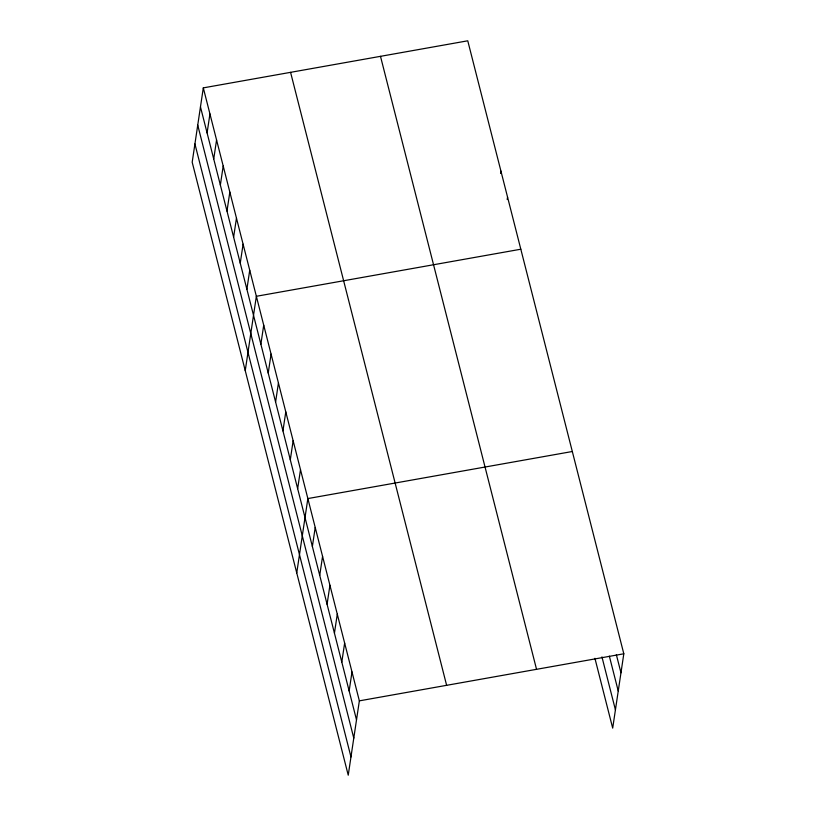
<?xml version="1.0" encoding="UTF-8"?>
<svg xmlns="http://www.w3.org/2000/svg" width="816" height="816" viewBox="0 0 816 816"><rect width="100%" height="100%" fill="white"/><g stroke="black" fill="none" stroke-linecap="round" stroke-linejoin="round"><path stroke-width="1.22" d="M203.306 87.873L192.188 162.211L348.238 775.2L359.356 700.852L203.306 87.873L467.762 40.8L623.812 653.789L612.694 728.127L594.915 658.298M207.091 132.926L209.936 113.924M213.731 158.977L216.566 139.975M220.361 185.028L223.196 166.025M226.991 211.079L229.826 192.076M233.621 237.13L236.467 218.127M240.251 263.18L243.097 244.178M246.891 289.241L249.727 270.229M245.249 370.627L256.357 296.29L520.812 249.217M260.875 344.189L263.721 325.186M268.229 373.085L271.075 354.083M275.594 401.982L278.429 382.979M282.948 430.879L285.784 411.876M290.302 459.775L293.138 440.773M297.656 488.682L300.502 469.669M296.749 572.914L307.856 498.566L572.312 451.503M312.375 546.475L315.211 527.473M319.729 575.372L322.565 556.369M327.083 604.268L329.929 585.266M334.438 633.165L337.283 614.162M341.802 662.062L344.638 643.059M349.156 690.958L351.992 671.956M500.565 173.431L500.922 171.064M507.195 199.492L507.552 197.115M359.356 700.852L623.812 653.789M616.366 654.728L620.966 672.792M609.348 656.135L618.242 691.05M601.943 656.89L615.427 709.869M380.491 56.335L536.54 669.324M290.578 72.338L446.627 685.328M200.461 106.876L356.51 719.865M197.737 125.134L353.787 738.123M194.922 143.953L350.972 756.942"/></g></svg>
